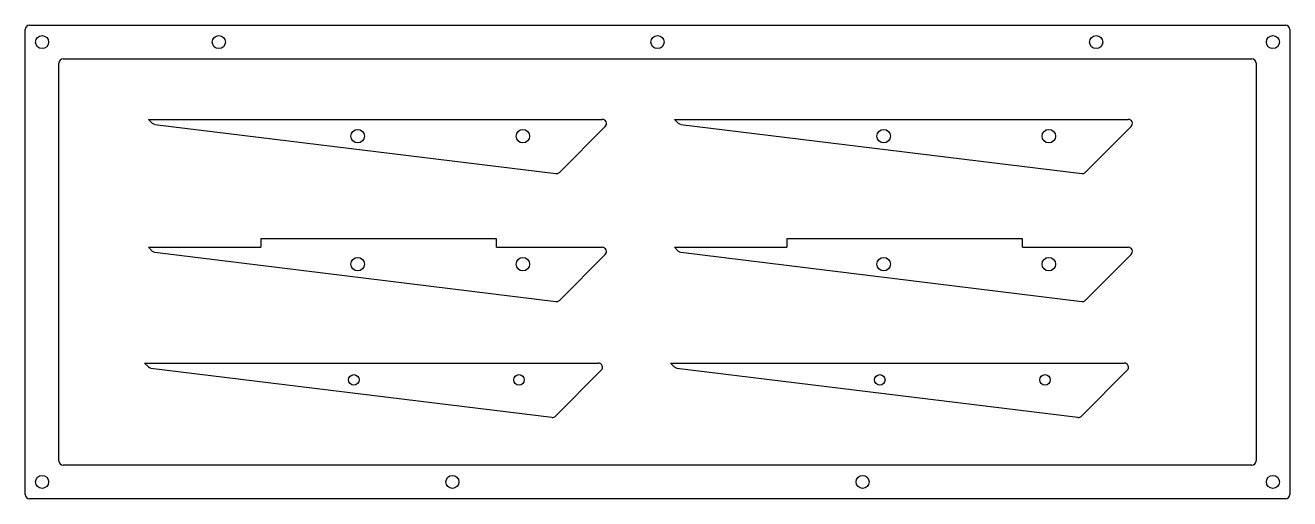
# Model space of a CAD drawing. Header units: millimetres. Extents: x 0 to 300, y 0 to 113.
import ezdxf

# ---------------------------------------------------------------- set-up
doc = ezdxf.new("R2010")
doc.units = ezdxf.units.MM
doc.header["$MEASUREMENT"] = 0

msp = doc.modelspace()

# ---------------------------------------------------------------- linework, layer by layer
for p, q in [((0, 1), (0, 111.5)), ((1, 112.5), (299.5, 112.5)), ((300.5, 111.5), (300.5, 1)), ((8, 9), (8, 103.5)), ((9, 104.5), (291.5, 104.5)), ((292.5, 103.5), (292.5, 9)), ((29.28, 90.15), (137.11, 90.15)), ((29.28, 90.15), (30.17, 89.25)), ((30.76, 88.96), (126.09, 77.26)), ((137.82, 88.44), (126.92, 77.54)), ((154.28, 90.15), (262.11, 90.15)), ((154.28, 90.15), (155.17, 89.25)), ((155.76, 88.96), (251.09, 77.26)), ((262.82, 88.44), (251.92, 77.54)), ((111.96, 61.74), (55.96, 61.74)), ((55.96, 61.74), (55.96, 59.74)), ((111.96, 59.74), (111.96, 61.74)), ((236.96, 61.74), (180.96, 61.74)), ((180.96, 61.74), (180.96, 59.74)), ((236.96, 59.74), (236.96, 61.74)), ((29.28, 59.74), (30.17, 58.84)), ((29.28, 59.74), (55.96, 59.74)), ((30.76, 58.55), (126.09, 46.85)), ((111.96, 59.74), (137.11, 59.74)), ((137.82, 58.03), (126.92, 47.13)), ((154.28, 59.74), (155.17, 58.84)), ((154.28, 59.74), (180.96, 59.74)), ((155.76, 58.55), (251.09, 46.85)), ((236.96, 59.74), (262.11, 59.74)), ((262.82, 58.03), (251.92, 47.13)), ((28.35, 32.23), (136.19, 32.23)), ((28.35, 32.23), (29.25, 31.33)), ((29.84, 31.05), (125.17, 19.34)), ((136.9, 30.52), (126, 19.63)), ((153.35, 32.23), (261.19, 32.23)), ((153.35, 32.23), (154.25, 31.33)), ((154.84, 31.05), (250.17, 19.34)), ((261.9, 30.52), (251, 19.63)), ((291.5, 8), (9, 8)), ((299.5, 0), (1, 0))]:
    msp.add_line(p, q)
for centre, radius in [((4, 108.5), 1.55), ((46, 108.5), 1.55), ((150.25, 108.5), 1.55), ((254.5, 108.5), 1.55), ((296.5, 108.5), 1.55), ((79, 86.15), 1.6), ((118.26, 86.15), 1.6), ((204, 86.15), 1.6), ((243.26, 86.15), 1.6), ((79, 55.74), 1.6), ((118.26, 55.74), 1.6), ((204, 55.74), 1.6), ((243.26, 55.74), 1.6), ((78.08, 28.23), 1.25), ((117.34, 28.23), 1.25), ((203.08, 28.23), 1.25), ((242.34, 28.23), 1.25), ((4, 4), 1.55), ((101.5, 4), 1.55), ((199, 4), 1.55), ((296.5, 4), 1.55)]:
    msp.add_circle(centre, radius)
for centre, start, end in [((1, 111.5), 90, 180), ((299.5, 111.5), 0, 90), ((9, 103.5), 90, 180), ((291.5, 103.5), 0, 90), ((30.88, 89.96), 225, 263), ((137.11, 89.15), 315, 90), ((155.88, 89.96), 225, 263), ((262.11, 89.15), 315, 90), ((126.22, 78.25), 263, 315), ((251.22, 78.25), 263, 315), ((30.88, 59.55), 225, 263), ((137.11, 58.74), 315, 90), ((155.88, 59.55), 225, 263), ((262.11, 58.74), 315, 90), ((126.22, 47.84), 263, 315), ((251.22, 47.84), 263, 315), ((29.96, 32.04), 225, 263), ((136.19, 31.23), 315, 90), ((154.96, 32.04), 225, 263), ((261.19, 31.23), 315, 90), ((125.3, 20.33), 263, 315), ((250.3, 20.33), 263, 315), ((9, 9), 180, 270), ((291.5, 9), 270, 0), ((1, 1), 180, 270), ((299.5, 1), 270, 0)]:
    msp.add_arc(centre, 1, start, end)

doc.saveas('drawing.dxf')
